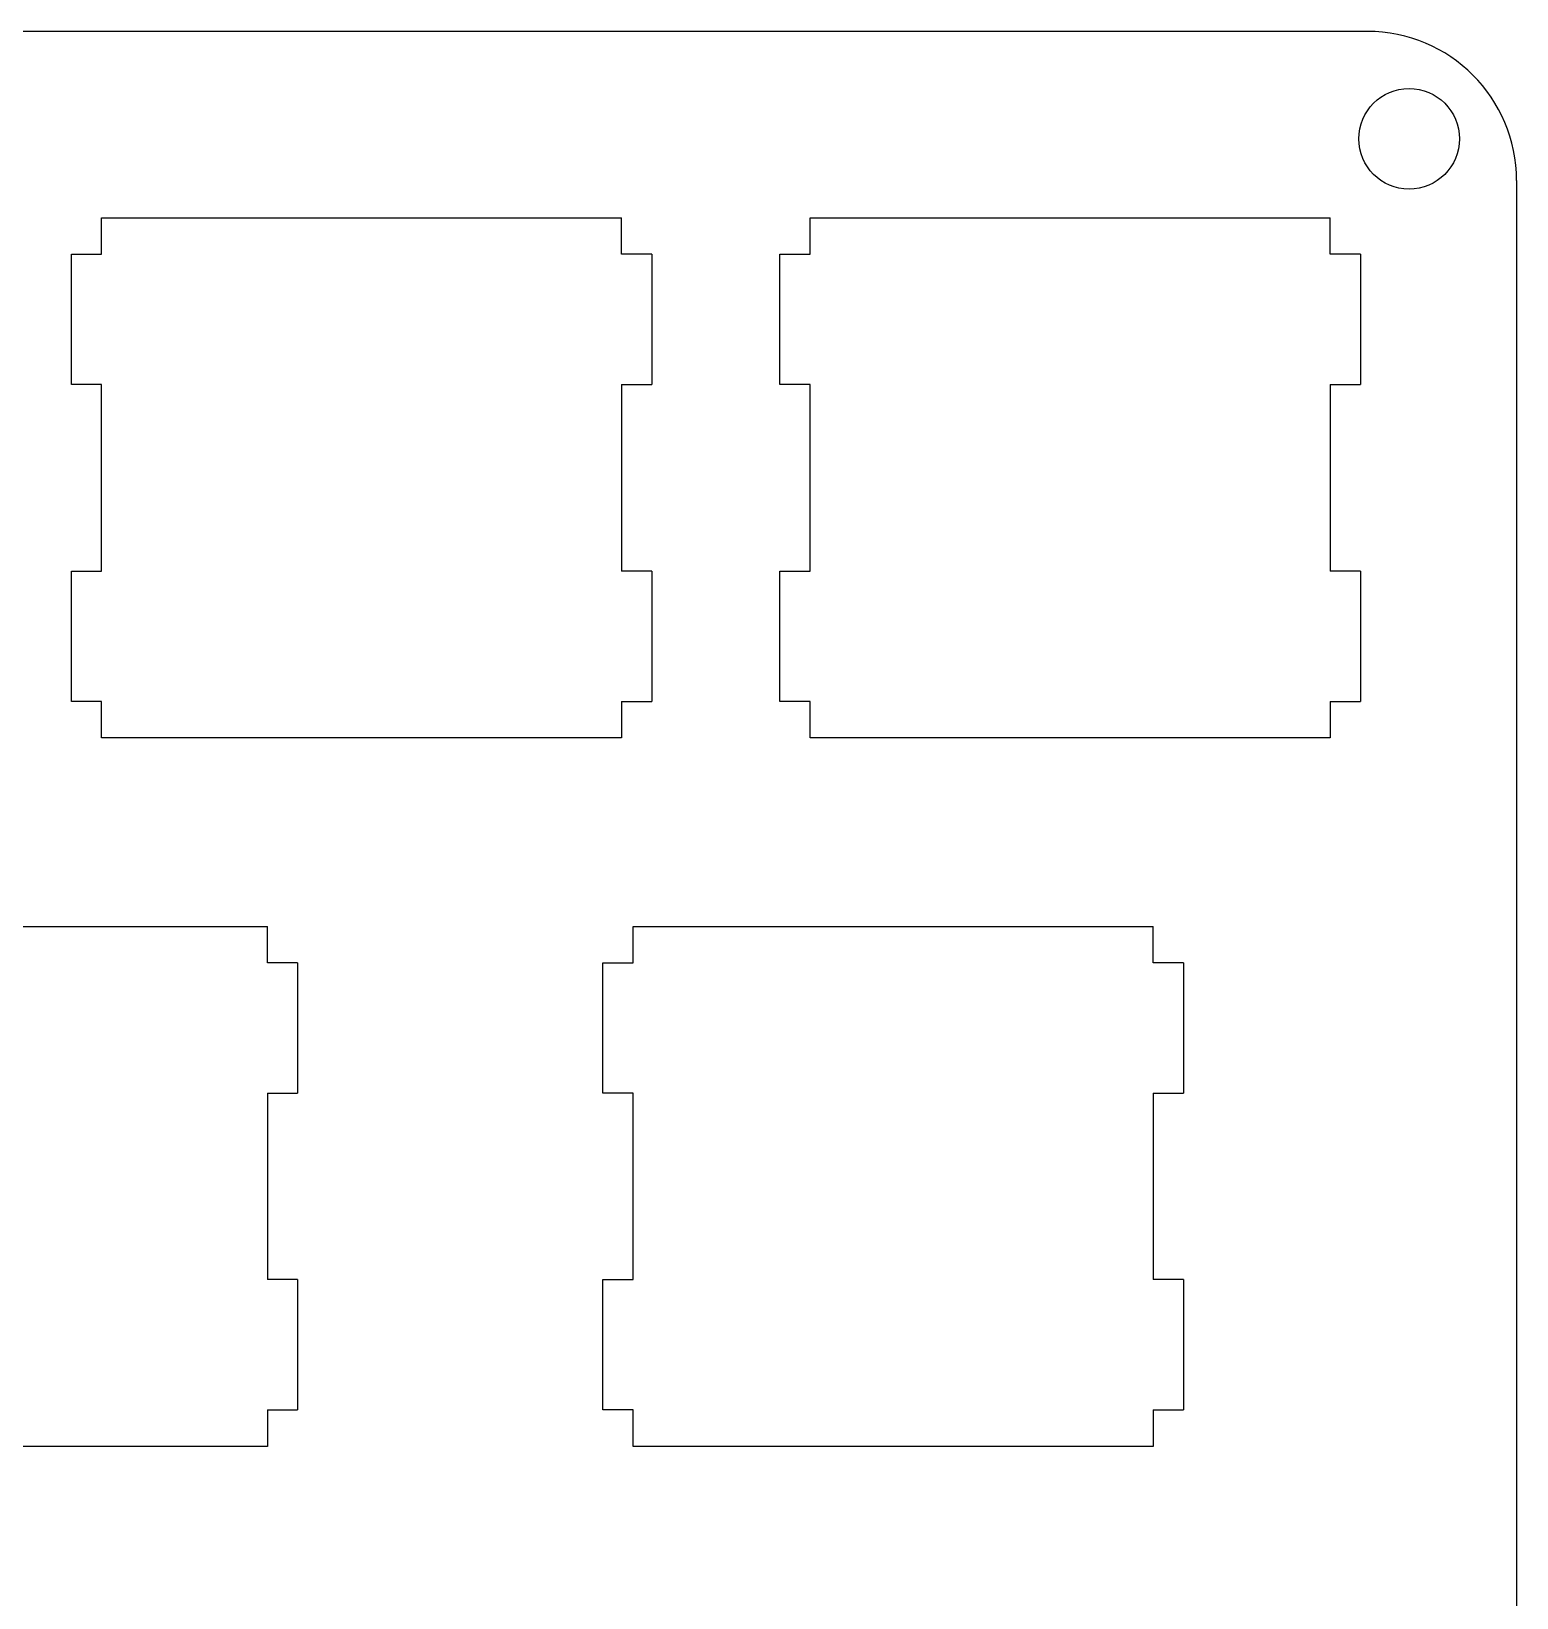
# Model space of a CAD drawing. Extents: x 16 to 306, y 20 to 120.
# Drawn here: x 266.14 to 305.97, y 77.72 to 119.72 of the extents above; entities that cross this region are included whole.
import ezdxf

# ---------------------------------------------------------------- set-up
doc = ezdxf.new("R2010")
doc.units = 0
doc.layers.add('LAYER_1', color=7, linetype='CONTINUOUS')

msp = doc.modelspace()

# ---------------------------------------------------------------- linework, layer by layer
at = {"layer": 'LAYER_1', "linetype": 'BYBLOCK'}
for p, q in [((301.966, 119.718), (41.523, 119.716)), ((305.966, 115.718), (305.968, 42.775))]:
    msp.add_line(p, q, dxfattribs=at)
for points in [[(268.023, 114.718, 0), (268.094, 114.718, 0), (268.297, 114.718, 0), (268.622, 114.718, 0), (269.056, 114.718, 0), (269.587, 114.718, 0), (270.202, 114.718, 0), (270.89, 114.718, 0), (271.638, 114.718, 0), (272.435, 114.718, 0), (273.269, 114.718, 0), (274.126, 114.718, 0), (274.996, 114.718, 0), (275.865, 114.718, 0), (276.723, 114.718, 0), (277.556, 114.718, 0), (278.353, 114.718, 0), (279.101, 114.718, 0), (279.789, 114.718, 0), (280.405, 114.718, 0), (280.935, 114.718, 0), (281.369, 114.718, 0), (281.694, 114.718, 0), (281.898, 114.718, 0), (281.968, 114.718, 0)], [(268.023, 113.739, 0), (268.023, 113.744, 0), (268.023, 113.759, 0), (268.023, 113.781, 0), (268.023, 113.812, 0), (268.023, 113.849, 0), (268.023, 113.892, 0), (268.023, 113.94, 0), (268.023, 113.993, 0), (268.023, 114.049, 0), (268.023, 114.107, 0), (268.023, 114.168, 0), (268.023, 114.229, 0), (268.023, 114.29, 0), (268.023, 114.35, 0), (268.023, 114.408, 0), (268.023, 114.464, 0), (268.023, 114.517, 0), (268.023, 114.565, 0), (268.023, 114.608, 0), (268.023, 114.645, 0), (268.023, 114.676, 0), (268.023, 114.699, 0), (268.023, 114.713, 0), (268.023, 114.718, 0)], [(281.968, 113.739, 0), (281.968, 113.744, 0), (281.968, 113.759, 0), (281.968, 113.781, 0), (281.968, 113.812, 0), (281.968, 113.849, 0), (281.968, 113.892, 0), (281.968, 113.94, 0), (281.968, 113.993, 0), (281.968, 114.049, 0), (281.968, 114.107, 0), (281.968, 114.168, 0), (281.968, 114.229, 0), (281.968, 114.29, 0), (281.968, 114.35, 0), (281.968, 114.408, 0), (281.968, 114.464, 0), (281.968, 114.517, 0), (281.968, 114.565, 0), (281.968, 114.608, 0), (281.968, 114.645, 0), (281.968, 114.676, 0), (281.968, 114.699, 0), (281.968, 114.713, 0), (281.968, 114.718, 0)], [(287.023, 114.718, 0), (287.094, 114.718, 0), (287.297, 114.718, 0), (287.622, 114.718, 0), (288.056, 114.718, 0), (288.587, 114.718, 0), (289.202, 114.718, 0), (289.89, 114.718, 0), (290.638, 114.718, 0), (291.435, 114.718, 0), (292.269, 114.718, 0), (293.126, 114.718, 0), (293.996, 114.718, 0), (294.865, 114.718, 0), (295.723, 114.718, 0), (296.556, 114.718, 0), (297.353, 114.718, 0), (298.101, 114.718, 0), (298.789, 114.718, 0), (299.405, 114.718, 0), (299.935, 114.718, 0), (300.369, 114.718, 0), (300.694, 114.718, 0), (300.898, 114.718, 0), (300.968, 114.718, 0)], [(287.023, 113.739, 0), (287.023, 113.744, 0), (287.023, 113.759, 0), (287.023, 113.781, 0), (287.023, 113.812, 0), (287.023, 113.849, 0), (287.023, 113.892, 0), (287.023, 113.94, 0), (287.023, 113.993, 0), (287.023, 114.049, 0), (287.023, 114.107, 0), (287.023, 114.168, 0), (287.023, 114.229, 0), (287.023, 114.29, 0), (287.023, 114.35, 0), (287.023, 114.408, 0), (287.023, 114.464, 0), (287.023, 114.517, 0), (287.023, 114.565, 0), (287.023, 114.608, 0), (287.023, 114.645, 0), (287.023, 114.676, 0), (287.023, 114.699, 0), (287.023, 114.713, 0), (287.023, 114.718, 0)], [(300.968, 113.739, 0), (300.968, 113.744, 0), (300.968, 113.759, 0), (300.968, 113.781, 0), (300.968, 113.812, 0), (300.968, 113.849, 0), (300.968, 113.892, 0), (300.968, 113.94, 0), (300.968, 113.993, 0), (300.968, 114.049, 0), (300.968, 114.107, 0), (300.968, 114.168, 0), (300.968, 114.229, 0), (300.968, 114.29, 0), (300.968, 114.35, 0), (300.968, 114.408, 0), (300.968, 114.464, 0), (300.968, 114.517, 0), (300.968, 114.565, 0), (300.968, 114.608, 0), (300.968, 114.645, 0), (300.968, 114.676, 0), (300.968, 114.699, 0), (300.968, 114.713, 0), (300.968, 114.718, 0)], [(267.212, 110.245, 0), (267.212, 110.263, 0), (267.212, 110.314, 0), (267.212, 110.396, 0), (267.212, 110.504, 0), (267.212, 110.637, 0), (267.212, 110.791, 0), (267.212, 110.964, 0), (267.212, 111.151, 0), (267.212, 111.351, 0), (267.212, 111.56, 0), (267.212, 111.774, 0), (267.212, 111.992, 0), (267.212, 112.21, 0), (267.212, 112.425, 0), (267.212, 112.634, 0), (267.212, 112.833, 0), (267.212, 113.021, 0), (267.212, 113.193, 0), (267.212, 113.348, 0), (267.212, 113.48, 0), (267.212, 113.589, 0), (267.212, 113.671, 0), (267.212, 113.722, 0), (267.212, 113.739, 0)], [(267.212, 113.739, 0), (267.216, 113.739, 0), (267.228, 113.739, 0), (267.247, 113.739, 0), (267.272, 113.739, 0), (267.303, 113.739, 0), (267.338, 113.739, 0), (267.378, 113.739, 0), (267.422, 113.739, 0), (267.468, 113.739, 0), (267.517, 113.739, 0), (267.567, 113.739, 0), (267.617, 113.739, 0), (267.668, 113.739, 0), (267.718, 113.739, 0), (267.766, 113.739, 0), (267.813, 113.739, 0), (267.856, 113.739, 0), (267.896, 113.739, 0), (267.932, 113.739, 0), (267.963, 113.739, 0), (267.988, 113.739, 0), (268.007, 113.739, 0), (268.019, 113.739, 0), (268.023, 113.739, 0)], [(282.78, 113.739, 0), (282.775, 113.739, 0), (282.764, 113.739, 0), (282.745, 113.739, 0), (282.719, 113.739, 0), (282.689, 113.739, 0), (282.653, 113.739, 0), (282.613, 113.739, 0), (282.569, 113.739, 0), (282.523, 113.739, 0), (282.474, 113.739, 0), (282.424, 113.739, 0), (282.374, 113.739, 0), (282.323, 113.739, 0), (282.273, 113.739, 0), (282.225, 113.739, 0), (282.179, 113.739, 0), (282.135, 113.739, 0), (282.095, 113.739, 0), (282.059, 113.739, 0), (282.028, 113.739, 0), (282.003, 113.739, 0), (281.984, 113.739, 0), (281.972, 113.739, 0), (281.968, 113.739, 0)], [(282.78, 113.739, 0), (282.78, 113.722, 0), (282.78, 113.671, 0), (282.78, 113.589, 0), (282.78, 113.48, 0), (282.78, 113.348, 0), (282.78, 113.193, 0), (282.78, 113.021, 0), (282.78, 112.833, 0), (282.78, 112.634, 0), (282.78, 112.425, 0), (282.78, 112.21, 0), (282.78, 111.992, 0), (282.78, 111.774, 0), (282.78, 111.56, 0), (282.78, 111.351, 0), (282.78, 111.151, 0), (282.78, 110.964, 0), (282.78, 110.791, 0), (282.78, 110.637, 0), (282.78, 110.504, 0), (282.78, 110.396, 0), (282.78, 110.314, 0), (282.78, 110.263, 0), (282.78, 110.245, 0)], [(286.212, 110.245, 0), (286.212, 110.263, 0), (286.212, 110.314, 0), (286.212, 110.396, 0), (286.212, 110.504, 0), (286.212, 110.637, 0), (286.212, 110.791, 0), (286.212, 110.964, 0), (286.212, 111.151, 0), (286.212, 111.351, 0), (286.212, 111.56, 0), (286.212, 111.774, 0), (286.212, 111.992, 0), (286.212, 112.21, 0), (286.212, 112.425, 0), (286.212, 112.634, 0), (286.212, 112.833, 0), (286.212, 113.021, 0), (286.212, 113.193, 0), (286.212, 113.348, 0), (286.212, 113.48, 0), (286.212, 113.589, 0), (286.212, 113.671, 0), (286.212, 113.722, 0), (286.212, 113.739, 0)], [(286.212, 113.739, 0), (286.216, 113.739, 0), (286.228, 113.739, 0), (286.247, 113.739, 0), (286.272, 113.739, 0), (286.303, 113.739, 0), (286.338, 113.739, 0), (286.378, 113.739, 0), (286.422, 113.739, 0), (286.468, 113.739, 0), (286.517, 113.739, 0), (286.567, 113.739, 0), (286.617, 113.739, 0), (286.668, 113.739, 0), (286.718, 113.739, 0), (286.766, 113.739, 0), (286.813, 113.739, 0), (286.856, 113.739, 0), (286.896, 113.739, 0), (286.932, 113.739, 0), (286.963, 113.739, 0), (286.988, 113.739, 0), (287.007, 113.739, 0), (287.019, 113.739, 0), (287.023, 113.739, 0)], [(301.78, 113.739, 0), (301.775, 113.739, 0), (301.764, 113.739, 0), (301.745, 113.739, 0), (301.719, 113.739, 0), (301.689, 113.739, 0), (301.653, 113.739, 0), (301.613, 113.739, 0), (301.569, 113.739, 0), (301.523, 113.739, 0), (301.474, 113.739, 0), (301.424, 113.739, 0), (301.374, 113.739, 0), (301.323, 113.739, 0), (301.273, 113.739, 0), (301.225, 113.739, 0), (301.179, 113.739, 0), (301.135, 113.739, 0), (301.095, 113.739, 0), (301.059, 113.739, 0), (301.028, 113.739, 0), (301.003, 113.739, 0), (300.984, 113.739, 0), (300.972, 113.739, 0), (300.968, 113.739, 0)], [(301.78, 113.739, 0), (301.78, 113.722, 0), (301.78, 113.671, 0), (301.78, 113.589, 0), (301.78, 113.48, 0), (301.78, 113.348, 0), (301.78, 113.193, 0), (301.78, 113.021, 0), (301.78, 112.833, 0), (301.78, 112.634, 0), (301.78, 112.425, 0), (301.78, 112.21, 0), (301.78, 111.992, 0), (301.78, 111.774, 0), (301.78, 111.56, 0), (301.78, 111.351, 0), (301.78, 111.151, 0), (301.78, 110.964, 0), (301.78, 110.791, 0), (301.78, 110.637, 0), (301.78, 110.504, 0), (301.78, 110.396, 0), (301.78, 110.314, 0), (301.78, 110.263, 0), (301.78, 110.245, 0)], [(268.023, 110.245, 0), (268.019, 110.245, 0), (268.007, 110.245, 0), (267.988, 110.245, 0), (267.963, 110.245, 0), (267.932, 110.245, 0), (267.896, 110.245, 0), (267.856, 110.245, 0), (267.813, 110.245, 0), (267.766, 110.245, 0), (267.718, 110.245, 0), (267.668, 110.245, 0), (267.617, 110.245, 0), (267.567, 110.245, 0), (267.517, 110.245, 0), (267.468, 110.245, 0), (267.422, 110.245, 0), (267.378, 110.245, 0), (267.338, 110.245, 0), (267.303, 110.245, 0), (267.272, 110.245, 0), (267.247, 110.245, 0), (267.228, 110.245, 0), (267.216, 110.245, 0), (267.212, 110.245, 0)], [(268.023, 105.245, 0), (268.023, 105.271, 0), (268.023, 105.344, 0), (268.023, 105.46, 0), (268.023, 105.616, 0), (268.023, 105.806, 0), (268.023, 106.027, 0), (268.023, 106.273, 0), (268.023, 106.542, 0), (268.023, 106.827, 0), (268.023, 107.126, 0), (268.023, 107.434, 0), (268.023, 107.745, 0), (268.023, 108.057, 0), (268.023, 108.365, 0), (268.023, 108.663, 0), (268.023, 108.949, 0), (268.023, 109.217, 0), (268.023, 109.464, 0), (268.023, 109.685, 0), (268.023, 109.875, 0), (268.023, 110.031, 0), (268.023, 110.147, 0), (268.023, 110.22, 0), (268.023, 110.245, 0)], [(281.968, 110.245, 0), (281.968, 110.22, 0), (281.968, 110.147, 0), (281.968, 110.031, 0), (281.968, 109.875, 0), (281.968, 109.685, 0), (281.968, 109.464, 0), (281.968, 109.217, 0), (281.968, 108.949, 0), (281.968, 108.663, 0), (281.968, 108.365, 0), (281.968, 108.057, 0), (281.968, 107.745, 0), (281.968, 107.434, 0), (281.968, 107.126, 0), (281.968, 106.827, 0), (281.968, 106.542, 0), (281.968, 106.273, 0), (281.968, 106.027, 0), (281.968, 105.806, 0), (281.968, 105.616, 0), (281.968, 105.46, 0), (281.968, 105.344, 0), (281.968, 105.271, 0), (281.968, 105.245, 0)], [(281.968, 110.245, 0), (281.972, 110.245, 0), (281.984, 110.245, 0), (282.003, 110.245, 0), (282.028, 110.245, 0), (282.059, 110.245, 0), (282.095, 110.245, 0), (282.135, 110.245, 0), (282.179, 110.245, 0), (282.225, 110.245, 0), (282.273, 110.245, 0), (282.323, 110.245, 0), (282.374, 110.245, 0), (282.424, 110.245, 0), (282.474, 110.245, 0), (282.523, 110.245, 0), (282.569, 110.245, 0), (282.613, 110.245, 0), (282.653, 110.245, 0), (282.689, 110.245, 0), (282.719, 110.245, 0), (282.745, 110.245, 0), (282.764, 110.245, 0), (282.775, 110.245, 0), (282.78, 110.245, 0)], [(287.023, 110.245, 0), (287.019, 110.245, 0), (287.007, 110.245, 0), (286.988, 110.245, 0), (286.963, 110.245, 0), (286.932, 110.245, 0), (286.896, 110.245, 0), (286.856, 110.245, 0), (286.813, 110.245, 0), (286.766, 110.245, 0), (286.718, 110.245, 0), (286.668, 110.245, 0), (286.617, 110.245, 0), (286.567, 110.245, 0), (286.517, 110.245, 0), (286.468, 110.245, 0), (286.422, 110.245, 0), (286.378, 110.245, 0), (286.338, 110.245, 0), (286.303, 110.245, 0), (286.272, 110.245, 0), (286.247, 110.245, 0), (286.228, 110.245, 0), (286.216, 110.245, 0), (286.212, 110.245, 0)], [(287.023, 105.245, 0), (287.023, 105.271, 0), (287.023, 105.344, 0), (287.023, 105.46, 0), (287.023, 105.616, 0), (287.023, 105.806, 0), (287.023, 106.027, 0), (287.023, 106.273, 0), (287.023, 106.542, 0), (287.023, 106.827, 0), (287.023, 107.126, 0), (287.023, 107.434, 0), (287.023, 107.745, 0), (287.023, 108.057, 0), (287.023, 108.365, 0), (287.023, 108.663, 0), (287.023, 108.949, 0), (287.023, 109.217, 0), (287.023, 109.464, 0), (287.023, 109.685, 0), (287.023, 109.875, 0), (287.023, 110.031, 0), (287.023, 110.147, 0), (287.023, 110.22, 0), (287.023, 110.245, 0)], [(300.968, 110.245, 0), (300.968, 110.22, 0), (300.968, 110.147, 0), (300.968, 110.031, 0), (300.968, 109.875, 0), (300.968, 109.685, 0), (300.968, 109.464, 0), (300.968, 109.217, 0), (300.968, 108.949, 0), (300.968, 108.663, 0), (300.968, 108.365, 0), (300.968, 108.057, 0), (300.968, 107.745, 0), (300.968, 107.434, 0), (300.968, 107.126, 0), (300.968, 106.827, 0), (300.968, 106.542, 0), (300.968, 106.273, 0), (300.968, 106.027, 0), (300.968, 105.806, 0), (300.968, 105.616, 0), (300.968, 105.46, 0), (300.968, 105.344, 0), (300.968, 105.271, 0), (300.968, 105.245, 0)], [(300.968, 110.245, 0), (300.972, 110.245, 0), (300.984, 110.245, 0), (301.003, 110.245, 0), (301.028, 110.245, 0), (301.059, 110.245, 0), (301.095, 110.245, 0), (301.135, 110.245, 0), (301.179, 110.245, 0), (301.225, 110.245, 0), (301.273, 110.245, 0), (301.323, 110.245, 0), (301.374, 110.245, 0), (301.424, 110.245, 0), (301.474, 110.245, 0), (301.523, 110.245, 0), (301.569, 110.245, 0), (301.613, 110.245, 0), (301.653, 110.245, 0), (301.689, 110.245, 0), (301.719, 110.245, 0), (301.745, 110.245, 0), (301.764, 110.245, 0), (301.775, 110.245, 0), (301.78, 110.245, 0)], [(267.212, 101.751, 0), (267.212, 101.769, 0), (267.212, 101.82, 0), (267.212, 101.902, 0), (267.212, 102.01, 0), (267.212, 102.143, 0), (267.212, 102.297, 0), (267.212, 102.47, 0), (267.212, 102.657, 0), (267.212, 102.857, 0), (267.212, 103.066, 0), (267.212, 103.281, 0), (267.212, 103.498, 0), (267.212, 103.716, 0), (267.212, 103.931, 0), (267.212, 104.14, 0), (267.212, 104.34, 0), (267.212, 104.527, 0), (267.212, 104.699, 0), (267.212, 104.854, 0), (267.212, 104.987, 0), (267.212, 105.095, 0), (267.212, 105.177, 0), (267.212, 105.228, 0), (267.212, 105.245, 0)], [(267.212, 105.245, 0), (267.216, 105.245, 0), (267.228, 105.245, 0), (267.247, 105.245, 0), (267.272, 105.245, 0), (267.303, 105.245, 0), (267.338, 105.245, 0), (267.378, 105.245, 0), (267.422, 105.245, 0), (267.468, 105.245, 0), (267.517, 105.245, 0), (267.567, 105.245, 0), (267.617, 105.245, 0), (267.668, 105.245, 0), (267.718, 105.245, 0), (267.766, 105.245, 0), (267.813, 105.245, 0), (267.856, 105.245, 0), (267.896, 105.245, 0), (267.932, 105.245, 0), (267.963, 105.245, 0), (267.988, 105.245, 0), (268.007, 105.245, 0), (268.019, 105.245, 0), (268.023, 105.245, 0)], [(282.78, 105.245, 0), (282.775, 105.245, 0), (282.764, 105.245, 0), (282.745, 105.245, 0), (282.719, 105.245, 0), (282.689, 105.245, 0), (282.653, 105.245, 0), (282.613, 105.245, 0), (282.569, 105.245, 0), (282.523, 105.245, 0), (282.474, 105.245, 0), (282.424, 105.245, 0), (282.374, 105.245, 0), (282.323, 105.245, 0), (282.273, 105.245, 0), (282.225, 105.245, 0), (282.179, 105.245, 0), (282.135, 105.245, 0), (282.095, 105.245, 0), (282.059, 105.245, 0), (282.028, 105.245, 0), (282.003, 105.245, 0), (281.984, 105.245, 0), (281.972, 105.245, 0), (281.968, 105.245, 0)], [(282.78, 105.245, 0), (282.78, 105.228, 0), (282.78, 105.177, 0), (282.78, 105.095, 0), (282.78, 104.987, 0), (282.78, 104.854, 0), (282.78, 104.699, 0), (282.78, 104.527, 0), (282.78, 104.34, 0), (282.78, 104.14, 0), (282.78, 103.931, 0), (282.78, 103.716, 0), (282.78, 103.498, 0), (282.78, 103.281, 0), (282.78, 103.066, 0), (282.78, 102.857, 0), (282.78, 102.657, 0), (282.78, 102.47, 0), (282.78, 102.297, 0), (282.78, 102.143, 0), (282.78, 102.01, 0), (282.78, 101.902, 0), (282.78, 101.82, 0), (282.78, 101.769, 0), (282.78, 101.751, 0)], [(286.212, 101.751, 0), (286.212, 101.769, 0), (286.212, 101.82, 0), (286.212, 101.902, 0), (286.212, 102.01, 0), (286.212, 102.143, 0), (286.212, 102.297, 0), (286.212, 102.47, 0), (286.212, 102.657, 0), (286.212, 102.857, 0), (286.212, 103.066, 0), (286.212, 103.281, 0), (286.212, 103.498, 0), (286.212, 103.716, 0), (286.212, 103.931, 0), (286.212, 104.14, 0), (286.212, 104.34, 0), (286.212, 104.527, 0), (286.212, 104.699, 0), (286.212, 104.854, 0), (286.212, 104.987, 0), (286.212, 105.095, 0), (286.212, 105.177, 0), (286.212, 105.228, 0), (286.212, 105.245, 0)], [(286.212, 105.245, 0), (286.216, 105.245, 0), (286.228, 105.245, 0), (286.247, 105.245, 0), (286.272, 105.245, 0), (286.303, 105.245, 0), (286.338, 105.245, 0), (286.378, 105.245, 0), (286.422, 105.245, 0), (286.468, 105.245, 0), (286.517, 105.245, 0), (286.567, 105.245, 0), (286.617, 105.245, 0), (286.668, 105.245, 0), (286.718, 105.245, 0), (286.766, 105.245, 0), (286.813, 105.245, 0), (286.856, 105.245, 0), (286.896, 105.245, 0), (286.932, 105.245, 0), (286.963, 105.245, 0), (286.988, 105.245, 0), (287.007, 105.245, 0), (287.019, 105.245, 0), (287.023, 105.245, 0)], [(301.78, 105.245, 0), (301.775, 105.245, 0), (301.764, 105.245, 0), (301.745, 105.245, 0), (301.719, 105.245, 0), (301.689, 105.245, 0), (301.653, 105.245, 0), (301.613, 105.245, 0), (301.569, 105.245, 0), (301.523, 105.245, 0), (301.474, 105.245, 0), (301.424, 105.245, 0), (301.374, 105.245, 0), (301.323, 105.245, 0), (301.273, 105.245, 0), (301.225, 105.245, 0), (301.179, 105.245, 0), (301.135, 105.245, 0), (301.095, 105.245, 0), (301.059, 105.245, 0), (301.028, 105.245, 0), (301.003, 105.245, 0), (300.984, 105.245, 0), (300.972, 105.245, 0), (300.968, 105.245, 0)], [(301.78, 105.245, 0), (301.78, 105.228, 0), (301.78, 105.177, 0), (301.78, 105.095, 0), (301.78, 104.987, 0), (301.78, 104.854, 0), (301.78, 104.699, 0), (301.78, 104.527, 0), (301.78, 104.34, 0), (301.78, 104.14, 0), (301.78, 103.931, 0), (301.78, 103.716, 0), (301.78, 103.498, 0), (301.78, 103.281, 0), (301.78, 103.066, 0), (301.78, 102.857, 0), (301.78, 102.657, 0), (301.78, 102.47, 0), (301.78, 102.297, 0), (301.78, 102.143, 0), (301.78, 102.01, 0), (301.78, 101.902, 0), (301.78, 101.82, 0), (301.78, 101.769, 0), (301.78, 101.751, 0)], [(268.023, 101.751, 0), (268.019, 101.751, 0), (268.007, 101.751, 0), (267.988, 101.751, 0), (267.963, 101.751, 0), (267.932, 101.751, 0), (267.896, 101.751, 0), (267.856, 101.751, 0), (267.813, 101.751, 0), (267.766, 101.751, 0), (267.718, 101.751, 0), (267.668, 101.751, 0), (267.617, 101.751, 0), (267.567, 101.751, 0), (267.517, 101.751, 0), (267.468, 101.751, 0), (267.422, 101.751, 0), (267.378, 101.751, 0), (267.338, 101.751, 0), (267.303, 101.751, 0), (267.272, 101.751, 0), (267.247, 101.751, 0), (267.228, 101.751, 0), (267.216, 101.751, 0), (267.212, 101.751, 0)], [(268.023, 100.773, 0), (268.023, 100.778, 0), (268.023, 100.792, 0), (268.023, 100.815, 0), (268.023, 100.845, 0), (268.023, 100.883, 0), (268.023, 100.926, 0), (268.023, 100.974, 0), (268.023, 101.027, 0), (268.023, 101.082, 0), (268.023, 101.141, 0), (268.023, 101.201, 0), (268.023, 101.262, 0), (268.023, 101.323, 0), (268.023, 101.383, 0), (268.023, 101.442, 0), (268.023, 101.498, 0), (268.023, 101.55, 0), (268.023, 101.599, 0), (268.023, 101.642, 0), (268.023, 101.679, 0), (268.023, 101.709, 0), (268.023, 101.732, 0), (268.023, 101.747, 0), (268.023, 101.751, 0)], [(281.968, 101.751, 0), (281.972, 101.751, 0), (281.984, 101.751, 0), (282.003, 101.751, 0), (282.028, 101.751, 0), (282.059, 101.751, 0), (282.095, 101.751, 0), (282.135, 101.751, 0), (282.179, 101.751, 0), (282.225, 101.751, 0), (282.273, 101.751, 0), (282.323, 101.751, 0), (282.374, 101.751, 0), (282.424, 101.751, 0), (282.474, 101.751, 0), (282.523, 101.751, 0), (282.569, 101.751, 0), (282.613, 101.751, 0), (282.653, 101.751, 0), (282.689, 101.751, 0), (282.719, 101.751, 0), (282.745, 101.751, 0), (282.764, 101.751, 0), (282.775, 101.751, 0), (282.78, 101.751, 0)], [(281.968, 101.751, 0), (281.968, 101.747, 0), (281.968, 101.732, 0), (281.968, 101.709, 0), (281.968, 101.679, 0), (281.968, 101.642, 0), (281.968, 101.599, 0), (281.968, 101.55, 0), (281.968, 101.498, 0), (281.968, 101.442, 0), (281.968, 101.383, 0), (281.968, 101.323, 0), (281.968, 101.262, 0), (281.968, 101.201, 0), (281.968, 101.141, 0), (281.968, 101.082, 0), (281.968, 101.027, 0), (281.968, 100.974, 0), (281.968, 100.926, 0), (281.968, 100.883, 0), (281.968, 100.845, 0), (281.968, 100.815, 0), (281.968, 100.792, 0), (281.968, 100.778, 0), (281.968, 100.773, 0)], [(287.023, 101.751, 0), (287.019, 101.751, 0), (287.007, 101.751, 0), (286.988, 101.751, 0), (286.963, 101.751, 0), (286.932, 101.751, 0), (286.896, 101.751, 0), (286.856, 101.751, 0), (286.813, 101.751, 0), (286.766, 101.751, 0), (286.718, 101.751, 0), (286.668, 101.751, 0), (286.617, 101.751, 0), (286.567, 101.751, 0), (286.517, 101.751, 0), (286.468, 101.751, 0), (286.422, 101.751, 0), (286.378, 101.751, 0), (286.338, 101.751, 0), (286.303, 101.751, 0), (286.272, 101.751, 0), (286.247, 101.751, 0), (286.228, 101.751, 0), (286.216, 101.751, 0), (286.212, 101.751, 0)], [(287.023, 100.773, 0), (287.023, 100.778, 0), (287.023, 100.792, 0), (287.023, 100.815, 0), (287.023, 100.845, 0), (287.023, 100.883, 0), (287.023, 100.926, 0), (287.023, 100.974, 0), (287.023, 101.027, 0), (287.023, 101.082, 0), (287.023, 101.141, 0), (287.023, 101.201, 0), (287.023, 101.262, 0), (287.023, 101.323, 0), (287.023, 101.383, 0), (287.023, 101.442, 0), (287.023, 101.498, 0), (287.023, 101.55, 0), (287.023, 101.599, 0), (287.023, 101.642, 0), (287.023, 101.679, 0), (287.023, 101.709, 0), (287.023, 101.732, 0), (287.023, 101.747, 0), (287.023, 101.751, 0)], [(300.968, 101.751, 0), (300.972, 101.751, 0), (300.984, 101.751, 0), (301.003, 101.751, 0), (301.028, 101.751, 0), (301.059, 101.751, 0), (301.095, 101.751, 0), (301.135, 101.751, 0), (301.179, 101.751, 0), (301.225, 101.751, 0), (301.273, 101.751, 0), (301.323, 101.751, 0), (301.374, 101.751, 0), (301.424, 101.751, 0), (301.474, 101.751, 0), (301.523, 101.751, 0), (301.569, 101.751, 0), (301.613, 101.751, 0), (301.653, 101.751, 0), (301.689, 101.751, 0), (301.719, 101.751, 0), (301.745, 101.751, 0), (301.764, 101.751, 0), (301.775, 101.751, 0), (301.78, 101.751, 0)], [(300.968, 101.751, 0), (300.968, 101.747, 0), (300.968, 101.732, 0), (300.968, 101.709, 0), (300.968, 101.679, 0), (300.968, 101.642, 0), (300.968, 101.599, 0), (300.968, 101.55, 0), (300.968, 101.498, 0), (300.968, 101.442, 0), (300.968, 101.383, 0), (300.968, 101.323, 0), (300.968, 101.262, 0), (300.968, 101.201, 0), (300.968, 101.141, 0), (300.968, 101.082, 0), (300.968, 101.027, 0), (300.968, 100.974, 0), (300.968, 100.926, 0), (300.968, 100.883, 0), (300.968, 100.845, 0), (300.968, 100.815, 0), (300.968, 100.792, 0), (300.968, 100.778, 0), (300.968, 100.773, 0)], [(281.968, 100.773, 0), (281.898, 100.773, 0), (281.694, 100.773, 0), (281.369, 100.773, 0), (280.935, 100.773, 0), (280.405, 100.773, 0), (279.789, 100.773, 0), (279.101, 100.773, 0), (278.353, 100.773, 0), (277.556, 100.773, 0), (276.723, 100.773, 0), (275.865, 100.773, 0), (274.996, 100.773, 0), (274.126, 100.773, 0), (273.269, 100.773, 0), (272.435, 100.773, 0), (271.638, 100.773, 0), (270.89, 100.773, 0), (270.202, 100.773, 0), (269.587, 100.773, 0), (269.056, 100.773, 0), (268.622, 100.773, 0), (268.297, 100.773, 0), (268.094, 100.773, 0), (268.023, 100.773, 0)], [(300.968, 100.773, 0), (300.898, 100.773, 0), (300.694, 100.773, 0), (300.369, 100.773, 0), (299.935, 100.773, 0), (299.405, 100.773, 0), (298.789, 100.773, 0), (298.101, 100.773, 0), (297.353, 100.773, 0), (296.556, 100.773, 0), (295.723, 100.773, 0), (294.865, 100.773, 0), (293.996, 100.773, 0), (293.126, 100.773, 0), (292.269, 100.773, 0), (291.435, 100.773, 0), (290.638, 100.773, 0), (289.89, 100.773, 0), (289.202, 100.773, 0), (288.587, 100.773, 0), (288.056, 100.773, 0), (287.622, 100.773, 0), (287.297, 100.773, 0), (287.094, 100.773, 0), (287.023, 100.773, 0)], [(265.496, 95.718, 0), (266.365, 95.718, 0), (267.223, 95.718, 0), (268.056, 95.718, 0), (268.853, 95.718, 0), (269.601, 95.718, 0), (270.289, 95.718, 0), (270.905, 95.718, 0), (271.435, 95.718, 0), (271.869, 95.718, 0), (272.194, 95.718, 0), (272.398, 95.718, 0), (272.468, 95.718, 0)], [(272.468, 94.739, 0), (272.468, 94.744, 0), (272.468, 94.759, 0), (272.468, 94.781, 0), (272.468, 94.812, 0), (272.468, 94.849, 0), (272.468, 94.892, 0), (272.468, 94.94, 0), (272.468, 94.993, 0), (272.468, 95.049, 0), (272.468, 95.107, 0), (272.468, 95.168, 0), (272.468, 95.229, 0), (272.468, 95.29, 0), (272.468, 95.35, 0), (272.468, 95.408, 0), (272.468, 95.464, 0), (272.468, 95.517, 0), (272.468, 95.565, 0), (272.468, 95.608, 0), (272.468, 95.645, 0), (272.468, 95.676, 0), (272.468, 95.699, 0), (272.468, 95.713, 0), (272.468, 95.718, 0)], [(282.273, 95.718, 0), (282.344, 95.718, 0), (282.547, 95.718, 0), (282.872, 95.718, 0), (283.306, 95.718, 0), (283.837, 95.718, 0), (284.452, 95.718, 0), (285.14, 95.718, 0), (285.888, 95.718, 0), (286.685, 95.718, 0), (287.519, 95.718, 0), (288.376, 95.718, 0), (289.246, 95.718, 0), (290.115, 95.718, 0), (290.973, 95.718, 0), (291.806, 95.718, 0), (292.603, 95.718, 0), (293.351, 95.718, 0), (294.039, 95.718, 0), (294.655, 95.718, 0), (295.185, 95.718, 0), (295.619, 95.718, 0), (295.944, 95.718, 0), (296.148, 95.718, 0), (296.218, 95.718, 0)], [(282.273, 94.739, 0), (282.273, 94.744, 0), (282.273, 94.759, 0), (282.273, 94.781, 0), (282.273, 94.812, 0), (282.273, 94.849, 0), (282.273, 94.892, 0), (282.273, 94.94, 0), (282.273, 94.993, 0), (282.273, 95.049, 0), (282.273, 95.107, 0), (282.273, 95.168, 0), (282.273, 95.229, 0), (282.273, 95.29, 0), (282.273, 95.35, 0), (282.273, 95.408, 0), (282.273, 95.464, 0), (282.273, 95.517, 0), (282.273, 95.565, 0), (282.273, 95.608, 0), (282.273, 95.645, 0), (282.273, 95.676, 0), (282.273, 95.699, 0), (282.273, 95.713, 0), (282.273, 95.718, 0)], [(296.218, 94.739, 0), (296.218, 94.744, 0), (296.218, 94.759, 0), (296.218, 94.781, 0), (296.218, 94.812, 0), (296.218, 94.849, 0), (296.218, 94.892, 0), (296.218, 94.94, 0), (296.218, 94.993, 0), (296.218, 95.049, 0), (296.218, 95.107, 0), (296.218, 95.168, 0), (296.218, 95.229, 0), (296.218, 95.29, 0), (296.218, 95.35, 0), (296.218, 95.408, 0), (296.218, 95.464, 0), (296.218, 95.517, 0), (296.218, 95.565, 0), (296.218, 95.608, 0), (296.218, 95.645, 0), (296.218, 95.676, 0), (296.218, 95.699, 0), (296.218, 95.713, 0), (296.218, 95.718, 0)], [(273.28, 94.739, 0), (273.275, 94.739, 0), (273.264, 94.739, 0), (273.245, 94.739, 0), (273.219, 94.739, 0), (273.189, 94.739, 0), (273.153, 94.739, 0), (273.113, 94.739, 0), (273.069, 94.739, 0), (273.023, 94.739, 0), (272.974, 94.739, 0), (272.924, 94.739, 0), (272.874, 94.739, 0), (272.823, 94.739, 0), (272.773, 94.739, 0), (272.725, 94.739, 0), (272.679, 94.739, 0), (272.635, 94.739, 0), (272.595, 94.739, 0), (272.559, 94.739, 0), (272.528, 94.739, 0), (272.503, 94.739, 0), (272.484, 94.739, 0), (272.472, 94.739, 0), (272.468, 94.739, 0)], [(273.28, 94.739, 0), (273.28, 94.722, 0), (273.28, 94.671, 0), (273.28, 94.589, 0), (273.28, 94.48, 0), (273.28, 94.348, 0), (273.28, 94.193, 0), (273.28, 94.021, 0), (273.28, 93.833, 0), (273.28, 93.634, 0), (273.28, 93.425, 0), (273.28, 93.21, 0), (273.28, 92.992, 0), (273.28, 92.774, 0), (273.28, 92.56, 0), (273.28, 92.351, 0), (273.28, 92.151, 0), (273.28, 91.964, 0), (273.28, 91.791, 0), (273.28, 91.637, 0), (273.28, 91.504, 0), (273.28, 91.396, 0), (273.28, 91.314, 0), (273.28, 91.263, 0), (273.28, 91.245, 0)], [(281.462, 91.245, 0), (281.462, 91.263, 0), (281.462, 91.314, 0), (281.462, 91.396, 0), (281.462, 91.504, 0), (281.462, 91.637, 0), (281.462, 91.791, 0), (281.462, 91.964, 0), (281.462, 92.151, 0), (281.462, 92.351, 0), (281.462, 92.56, 0), (281.462, 92.774, 0), (281.462, 92.992, 0), (281.462, 93.21, 0), (281.462, 93.425, 0), (281.462, 93.634, 0), (281.462, 93.833, 0), (281.462, 94.021, 0), (281.462, 94.193, 0), (281.462, 94.348, 0), (281.462, 94.48, 0), (281.462, 94.589, 0), (281.462, 94.671, 0), (281.462, 94.722, 0), (281.462, 94.739, 0)], [(281.462, 94.739, 0), (281.466, 94.739, 0), (281.478, 94.739, 0), (281.497, 94.739, 0), (281.522, 94.739, 0), (281.553, 94.739, 0), (281.588, 94.739, 0), (281.628, 94.739, 0), (281.672, 94.739, 0), (281.718, 94.739, 0), (281.767, 94.739, 0), (281.817, 94.739, 0), (281.867, 94.739, 0), (281.918, 94.739, 0), (281.968, 94.739, 0), (282.016, 94.739, 0), (282.063, 94.739, 0), (282.106, 94.739, 0), (282.146, 94.739, 0), (282.182, 94.739, 0), (282.213, 94.739, 0), (282.238, 94.739, 0), (282.257, 94.739, 0), (282.269, 94.739, 0), (282.273, 94.739, 0)], [(297.03, 94.739, 0), (297.025, 94.739, 0), (297.014, 94.739, 0), (296.995, 94.739, 0), (296.969, 94.739, 0), (296.939, 94.739, 0), (296.903, 94.739, 0), (296.863, 94.739, 0), (296.819, 94.739, 0), (296.773, 94.739, 0), (296.724, 94.739, 0), (296.674, 94.739, 0), (296.624, 94.739, 0), (296.573, 94.739, 0), (296.523, 94.739, 0), (296.475, 94.739, 0), (296.429, 94.739, 0), (296.385, 94.739, 0), (296.345, 94.739, 0), (296.309, 94.739, 0), (296.278, 94.739, 0), (296.253, 94.739, 0), (296.234, 94.739, 0), (296.222, 94.739, 0), (296.218, 94.739, 0)], [(297.03, 94.739, 0), (297.03, 94.722, 0), (297.03, 94.671, 0), (297.03, 94.589, 0), (297.03, 94.48, 0), (297.03, 94.348, 0), (297.03, 94.193, 0), (297.03, 94.021, 0), (297.03, 93.833, 0), (297.03, 93.634, 0), (297.03, 93.425, 0), (297.03, 93.21, 0), (297.03, 92.992, 0), (297.03, 92.774, 0), (297.03, 92.56, 0), (297.03, 92.351, 0), (297.03, 92.151, 0), (297.03, 91.964, 0), (297.03, 91.791, 0), (297.03, 91.637, 0), (297.03, 91.504, 0), (297.03, 91.396, 0), (297.03, 91.314, 0), (297.03, 91.263, 0), (297.03, 91.245, 0)], [(272.468, 91.245, 0), (272.468, 91.22, 0), (272.468, 91.147, 0), (272.468, 91.031, 0), (272.468, 90.875, 0), (272.468, 90.685, 0), (272.468, 90.464, 0), (272.468, 90.217, 0), (272.468, 89.949, 0), (272.468, 89.663, 0), (272.468, 89.365, 0), (272.468, 89.057, 0), (272.468, 88.745, 0), (272.468, 88.434, 0), (272.468, 88.126, 0), (272.468, 87.827, 0), (272.468, 87.542, 0), (272.468, 87.273, 0), (272.468, 87.027, 0), (272.468, 86.806, 0), (272.468, 86.616, 0), (272.468, 86.46, 0), (272.468, 86.344, 0), (272.468, 86.271, 0), (272.468, 86.245, 0)], [(272.468, 91.245, 0), (272.472, 91.245, 0), (272.484, 91.245, 0), (272.503, 91.245, 0), (272.528, 91.245, 0), (272.559, 91.245, 0), (272.595, 91.245, 0), (272.635, 91.245, 0), (272.679, 91.245, 0), (272.725, 91.245, 0), (272.773, 91.245, 0), (272.823, 91.245, 0), (272.874, 91.245, 0), (272.924, 91.245, 0), (272.974, 91.245, 0), (273.023, 91.245, 0), (273.069, 91.245, 0), (273.113, 91.245, 0), (273.153, 91.245, 0), (273.189, 91.245, 0), (273.219, 91.245, 0), (273.245, 91.245, 0), (273.264, 91.245, 0), (273.275, 91.245, 0), (273.28, 91.245, 0)], [(282.273, 91.245, 0), (282.269, 91.245, 0), (282.257, 91.245, 0), (282.238, 91.245, 0), (282.213, 91.245, 0), (282.182, 91.245, 0), (282.146, 91.245, 0), (282.106, 91.245, 0), (282.063, 91.245, 0), (282.016, 91.245, 0), (281.968, 91.245, 0), (281.918, 91.245, 0), (281.867, 91.245, 0), (281.817, 91.245, 0), (281.767, 91.245, 0), (281.718, 91.245, 0), (281.672, 91.245, 0), (281.628, 91.245, 0), (281.588, 91.245, 0), (281.553, 91.245, 0), (281.522, 91.245, 0), (281.497, 91.245, 0), (281.478, 91.245, 0), (281.466, 91.245, 0), (281.462, 91.245, 0)], [(282.273, 86.245, 0), (282.273, 86.271, 0), (282.273, 86.344, 0), (282.273, 86.46, 0), (282.273, 86.616, 0), (282.273, 86.806, 0), (282.273, 87.027, 0), (282.273, 87.273, 0), (282.273, 87.542, 0), (282.273, 87.827, 0), (282.273, 88.126, 0), (282.273, 88.434, 0), (282.273, 88.745, 0), (282.273, 89.057, 0), (282.273, 89.365, 0), (282.273, 89.663, 0), (282.273, 89.949, 0), (282.273, 90.217, 0), (282.273, 90.464, 0), (282.273, 90.685, 0), (282.273, 90.875, 0), (282.273, 91.031, 0), (282.273, 91.147, 0), (282.273, 91.22, 0), (282.273, 91.245, 0)], [(296.218, 91.245, 0), (296.218, 91.22, 0), (296.218, 91.147, 0), (296.218, 91.031, 0), (296.218, 90.875, 0), (296.218, 90.685, 0), (296.218, 90.464, 0), (296.218, 90.217, 0), (296.218, 89.949, 0), (296.218, 89.663, 0), (296.218, 89.365, 0), (296.218, 89.057, 0), (296.218, 88.745, 0), (296.218, 88.434, 0), (296.218, 88.126, 0), (296.218, 87.827, 0), (296.218, 87.542, 0), (296.218, 87.273, 0), (296.218, 87.027, 0), (296.218, 86.806, 0), (296.218, 86.616, 0), (296.218, 86.46, 0), (296.218, 86.344, 0), (296.218, 86.271, 0), (296.218, 86.245, 0)], [(296.218, 91.245, 0), (296.222, 91.245, 0), (296.234, 91.245, 0), (296.253, 91.245, 0), (296.278, 91.245, 0), (296.309, 91.245, 0), (296.345, 91.245, 0), (296.385, 91.245, 0), (296.429, 91.245, 0), (296.475, 91.245, 0), (296.523, 91.245, 0), (296.573, 91.245, 0), (296.624, 91.245, 0), (296.674, 91.245, 0), (296.724, 91.245, 0), (296.773, 91.245, 0), (296.819, 91.245, 0), (296.863, 91.245, 0), (296.903, 91.245, 0), (296.939, 91.245, 0), (296.969, 91.245, 0), (296.995, 91.245, 0), (297.014, 91.245, 0), (297.025, 91.245, 0), (297.03, 91.245, 0)], [(273.28, 86.245, 0), (273.275, 86.245, 0), (273.264, 86.245, 0), (273.245, 86.245, 0), (273.219, 86.245, 0), (273.189, 86.245, 0), (273.153, 86.245, 0), (273.113, 86.245, 0), (273.069, 86.245, 0), (273.023, 86.245, 0), (272.974, 86.245, 0), (272.924, 86.245, 0), (272.874, 86.245, 0), (272.823, 86.245, 0), (272.773, 86.245, 0), (272.725, 86.245, 0), (272.679, 86.245, 0), (272.635, 86.245, 0), (272.595, 86.245, 0), (272.559, 86.245, 0), (272.528, 86.245, 0), (272.503, 86.245, 0), (272.484, 86.245, 0), (272.472, 86.245, 0), (272.468, 86.245, 0)], [(273.28, 86.245, 0), (273.28, 86.228, 0), (273.28, 86.177, 0), (273.28, 86.095, 0), (273.28, 85.987, 0), (273.28, 85.854, 0), (273.28, 85.699, 0), (273.28, 85.527, 0), (273.28, 85.34, 0), (273.28, 85.14, 0), (273.28, 84.931, 0), (273.28, 84.716, 0), (273.28, 84.498, 0), (273.28, 84.281, 0), (273.28, 84.066, 0), (273.28, 83.857, 0), (273.28, 83.657, 0), (273.28, 83.47, 0), (273.28, 83.297, 0), (273.28, 83.143, 0), (273.28, 83.01, 0), (273.28, 82.902, 0), (273.28, 82.82, 0), (273.28, 82.769, 0), (273.28, 82.751, 0)], [(281.462, 82.751, 0), (281.462, 82.769, 0), (281.462, 82.82, 0), (281.462, 82.902, 0), (281.462, 83.01, 0), (281.462, 83.143, 0), (281.462, 83.297, 0), (281.462, 83.47, 0), (281.462, 83.657, 0), (281.462, 83.857, 0), (281.462, 84.066, 0), (281.462, 84.281, 0), (281.462, 84.498, 0), (281.462, 84.716, 0), (281.462, 84.931, 0), (281.462, 85.14, 0), (281.462, 85.34, 0), (281.462, 85.527, 0), (281.462, 85.699, 0), (281.462, 85.854, 0), (281.462, 85.987, 0), (281.462, 86.095, 0), (281.462, 86.177, 0), (281.462, 86.228, 0), (281.462, 86.245, 0)], [(281.462, 86.245, 0), (281.466, 86.245, 0), (281.478, 86.245, 0), (281.497, 86.245, 0), (281.522, 86.245, 0), (281.553, 86.245, 0), (281.588, 86.245, 0), (281.628, 86.245, 0), (281.672, 86.245, 0), (281.718, 86.245, 0), (281.767, 86.245, 0), (281.817, 86.245, 0), (281.867, 86.245, 0), (281.918, 86.245, 0), (281.968, 86.245, 0), (282.016, 86.245, 0), (282.063, 86.245, 0), (282.106, 86.245, 0), (282.146, 86.245, 0), (282.182, 86.245, 0), (282.213, 86.245, 0), (282.238, 86.245, 0), (282.257, 86.245, 0), (282.269, 86.245, 0), (282.273, 86.245, 0)], [(297.03, 86.245, 0), (297.025, 86.245, 0), (297.014, 86.245, 0), (296.995, 86.245, 0), (296.969, 86.245, 0), (296.939, 86.245, 0), (296.903, 86.245, 0), (296.863, 86.245, 0), (296.819, 86.245, 0), (296.773, 86.245, 0), (296.724, 86.245, 0), (296.674, 86.245, 0), (296.624, 86.245, 0), (296.573, 86.245, 0), (296.523, 86.245, 0), (296.475, 86.245, 0), (296.429, 86.245, 0), (296.385, 86.245, 0), (296.345, 86.245, 0), (296.309, 86.245, 0), (296.278, 86.245, 0), (296.253, 86.245, 0), (296.234, 86.245, 0), (296.222, 86.245, 0), (296.218, 86.245, 0)], [(297.03, 86.245, 0), (297.03, 86.228, 0), (297.03, 86.177, 0), (297.03, 86.095, 0), (297.03, 85.987, 0), (297.03, 85.854, 0), (297.03, 85.699, 0), (297.03, 85.527, 0), (297.03, 85.34, 0), (297.03, 85.14, 0), (297.03, 84.931, 0), (297.03, 84.716, 0), (297.03, 84.498, 0), (297.03, 84.281, 0), (297.03, 84.066, 0), (297.03, 83.857, 0), (297.03, 83.657, 0), (297.03, 83.47, 0), (297.03, 83.297, 0), (297.03, 83.143, 0), (297.03, 83.01, 0), (297.03, 82.902, 0), (297.03, 82.82, 0), (297.03, 82.769, 0), (297.03, 82.751, 0)], [(272.468, 82.751, 0), (272.472, 82.751, 0), (272.484, 82.751, 0), (272.503, 82.751, 0), (272.528, 82.751, 0), (272.559, 82.751, 0), (272.595, 82.751, 0), (272.635, 82.751, 0), (272.679, 82.751, 0), (272.725, 82.751, 0), (272.773, 82.751, 0), (272.823, 82.751, 0), (272.874, 82.751, 0), (272.924, 82.751, 0), (272.974, 82.751, 0), (273.023, 82.751, 0), (273.069, 82.751, 0), (273.113, 82.751, 0), (273.153, 82.751, 0), (273.189, 82.751, 0), (273.219, 82.751, 0), (273.245, 82.751, 0), (273.264, 82.751, 0), (273.275, 82.751, 0), (273.28, 82.751, 0)], [(272.468, 82.751, 0), (272.468, 82.747, 0), (272.468, 82.732, 0), (272.468, 82.709, 0), (272.468, 82.679, 0), (272.468, 82.642, 0), (272.468, 82.599, 0), (272.468, 82.55, 0), (272.468, 82.498, 0), (272.468, 82.442, 0), (272.468, 82.383, 0), (272.468, 82.323, 0), (272.468, 82.262, 0), (272.468, 82.201, 0), (272.468, 82.141, 0), (272.468, 82.082, 0), (272.468, 82.027, 0), (272.468, 81.974, 0), (272.468, 81.926, 0), (272.468, 81.883, 0), (272.468, 81.845, 0), (272.468, 81.815, 0), (272.468, 81.792, 0), (272.468, 81.778, 0), (272.468, 81.773, 0)], [(282.273, 82.751, 0), (282.269, 82.751, 0), (282.257, 82.751, 0), (282.238, 82.751, 0), (282.213, 82.751, 0), (282.182, 82.751, 0), (282.146, 82.751, 0), (282.106, 82.751, 0), (282.063, 82.751, 0), (282.016, 82.751, 0), (281.968, 82.751, 0), (281.918, 82.751, 0), (281.867, 82.751, 0), (281.817, 82.751, 0), (281.767, 82.751, 0), (281.718, 82.751, 0), (281.672, 82.751, 0), (281.628, 82.751, 0), (281.588, 82.751, 0), (281.553, 82.751, 0), (281.522, 82.751, 0), (281.497, 82.751, 0), (281.478, 82.751, 0), (281.466, 82.751, 0), (281.462, 82.751, 0)], [(282.273, 81.773, 0), (282.273, 81.778, 0), (282.273, 81.792, 0), (282.273, 81.815, 0), (282.273, 81.845, 0), (282.273, 81.883, 0), (282.273, 81.926, 0), (282.273, 81.974, 0), (282.273, 82.027, 0), (282.273, 82.082, 0), (282.273, 82.141, 0), (282.273, 82.201, 0), (282.273, 82.262, 0), (282.273, 82.323, 0), (282.273, 82.383, 0), (282.273, 82.442, 0), (282.273, 82.498, 0), (282.273, 82.55, 0), (282.273, 82.599, 0), (282.273, 82.642, 0), (282.273, 82.679, 0), (282.273, 82.709, 0), (282.273, 82.732, 0), (282.273, 82.747, 0), (282.273, 82.751, 0)], [(296.218, 82.751, 0), (296.222, 82.751, 0), (296.234, 82.751, 0), (296.253, 82.751, 0), (296.278, 82.751, 0), (296.309, 82.751, 0), (296.345, 82.751, 0), (296.385, 82.751, 0), (296.429, 82.751, 0), (296.475, 82.751, 0), (296.523, 82.751, 0), (296.573, 82.751, 0), (296.624, 82.751, 0), (296.674, 82.751, 0), (296.724, 82.751, 0), (296.773, 82.751, 0), (296.819, 82.751, 0), (296.863, 82.751, 0), (296.903, 82.751, 0), (296.939, 82.751, 0), (296.969, 82.751, 0), (296.995, 82.751, 0), (297.014, 82.751, 0), (297.025, 82.751, 0), (297.03, 82.751, 0)], [(296.218, 82.751, 0), (296.218, 82.747, 0), (296.218, 82.732, 0), (296.218, 82.709, 0), (296.218, 82.679, 0), (296.218, 82.642, 0), (296.218, 82.599, 0), (296.218, 82.55, 0), (296.218, 82.498, 0), (296.218, 82.442, 0), (296.218, 82.383, 0), (296.218, 82.323, 0), (296.218, 82.262, 0), (296.218, 82.201, 0), (296.218, 82.141, 0), (296.218, 82.082, 0), (296.218, 82.027, 0), (296.218, 81.974, 0), (296.218, 81.926, 0), (296.218, 81.883, 0), (296.218, 81.845, 0), (296.218, 81.815, 0), (296.218, 81.792, 0), (296.218, 81.778, 0), (296.218, 81.773, 0)], [(272.468, 81.773, 0), (272.398, 81.773, 0), (272.194, 81.773, 0), (271.869, 81.773, 0), (271.435, 81.773, 0), (270.905, 81.773, 0), (270.289, 81.773, 0), (269.601, 81.773, 0), (268.853, 81.773, 0), (268.056, 81.773, 0), (267.223, 81.773, 0), (266.365, 81.773, 0), (265.496, 81.773, 0)], [(296.218, 81.773, 0), (296.148, 81.773, 0), (295.944, 81.773, 0), (295.619, 81.773, 0), (295.185, 81.773, 0), (294.655, 81.773, 0), (294.039, 81.773, 0), (293.351, 81.773, 0), (292.603, 81.773, 0), (291.806, 81.773, 0), (290.973, 81.773, 0), (290.115, 81.773, 0), (289.246, 81.773, 0), (288.376, 81.773, 0), (287.519, 81.773, 0), (286.685, 81.773, 0), (285.888, 81.773, 0), (285.14, 81.773, 0), (284.452, 81.773, 0), (283.837, 81.773, 0), (283.306, 81.773, 0), (282.872, 81.773, 0), (282.547, 81.773, 0), (282.344, 81.773, 0), (282.273, 81.773, 0)]]:
    msp.add_polyline3d(points, dxfattribs=at)
at = {"layer": 'LAYER_1'}
msp.add_circle((303.084, 116.836), 1.35, dxfattribs=at)
msp.add_arc((301.966, 115.718), 4, 0, 90, dxfattribs=at)

doc.saveas('drawing.dxf')
